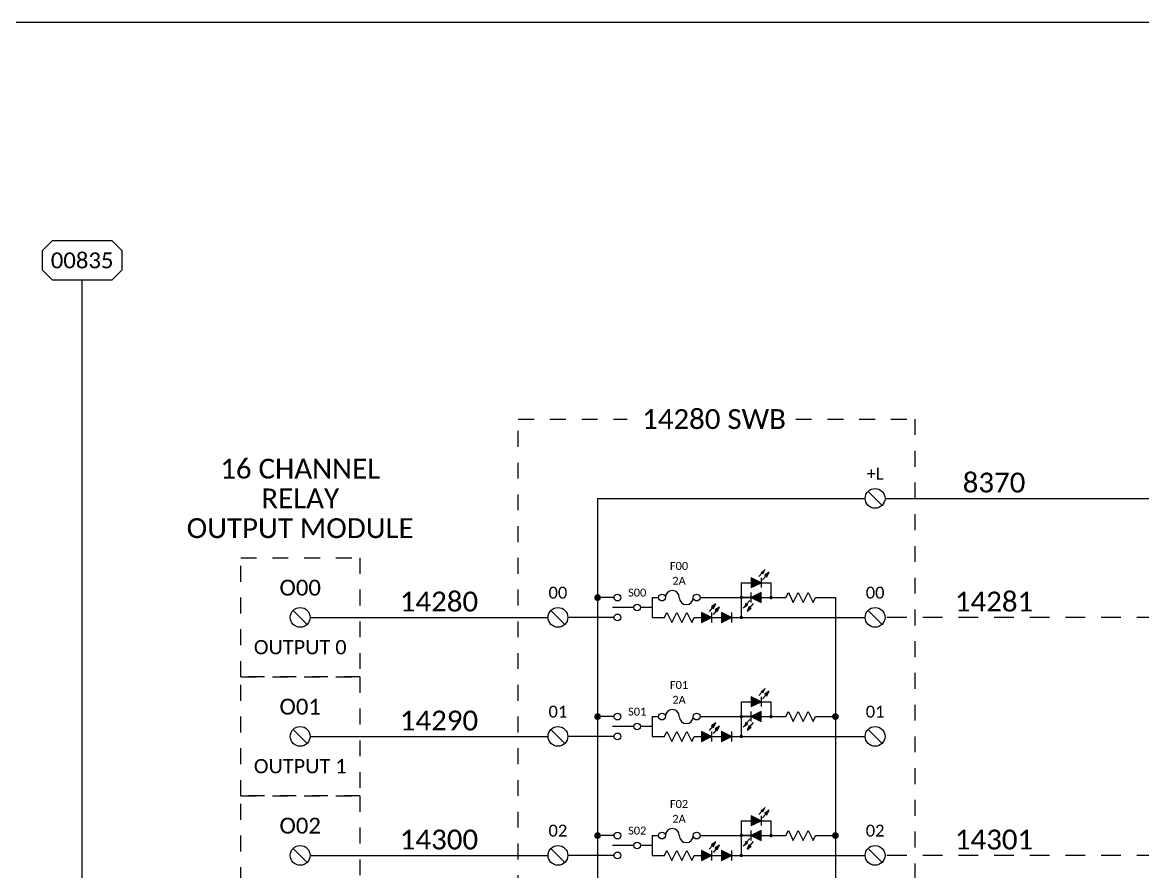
# Model space of a CAD drawing. Header units: inches. Extents: x 0 to 316, y -1 to 150.
# Drawn here: x 139.87 to 146.94, y 37.65 to 43 of the extents above; entities that cross this region are included whole.
import ezdxf
from ezdxf.enums import TextEntityAlignment as Align

# ---------------------------------------------------------------- set-up
doc = ezdxf.new("R2010")
doc.units = ezdxf.units.IN
doc.header["$MEASUREMENT"] = 0
doc.linetypes.add('HIDDEN2', pattern=[0.1875, 0.125, -0.0625])
doc.styles.add('Calibri', font='calibri.ttf')

# ---------------------------------------------------------------- blocks, each defined once
blk = doc.blocks.new('TERM')
at = {"color": 2}
blk.add_line((-0.0442, 0.0442), (0.0442, -0.0442), dxfattribs=at)
blk.add_circle((0, 0), 0.0625, dxfattribs=at)
blk = doc.blocks.new('CONN')
at = {"color": 2, "const_width": 0.0425}
blk.add_lwpolyline([(0.02125, 0, 1), (-0.02125, 0, 1)], format="xyb", close=True, dxfattribs=at)
blk = doc.blocks.new('REF')
at = {"color": 2}
for p, q in [((0, 0.0625), (0.0625, 0.125)), ((0.0625, 0.125), (0.4375, 0.125)), ((0.4375, 0.125), (0.5, 0.0625)), ((0, -0.0625), (0, 0.0625)), ((0.5, 0.0625), (0.5, -0.0625)), ((0.0625, -0.125), (0, -0.0625)), ((0.5, -0.0625), (0.4375, -0.125)), ((0.4375, -0.125), (0.0625, -0.125))]:
    blk.add_line(p, q, dxfattribs=at)
at = {"color": 3, "style": 'Calibri'}
blk.add_attdef('XXXXX', text='', height=0.1, dxfattribs=at).set_placement((0.25, -0.05), align=Align.CENTER)

msp = doc.modelspace()

# ---------------------------------------------------------------- hatches: boundary and pattern name
at = {"linetype": 'Continuous'}
h = msp.add_hatch(color=2, dxfattribs=at)
h.dxf.hatch_style = 1
h.paths.add_polyline_path([(144.53125, 39.46875), (144.46875, 39.5), (144.46875, 39.4375)])
h = msp.add_hatch(color=2, dxfattribs=at)
h.dxf.hatch_style = 1
h.paths.add_polyline_path([(144.55744, 39.55447), (144.53117, 39.53583), (144.54304, 39.52566)])
h = msp.add_hatch(color=2, dxfattribs=at)
h.dxf.hatch_style = 1
h.paths.add_polyline_path([(144.58117, 39.53413), (144.5549, 39.51549), (144.56676, 39.50532)])
h = msp.add_hatch(color=2, dxfattribs=at)
h.dxf.hatch_style = 1
h.paths.add_polyline_path([(144.46875, 39.375), (144.53125, 39.34375), (144.53125, 39.40625)])
h = msp.add_hatch(color=2, dxfattribs=at)
h.dxf.hatch_style = 1
h.paths.add_polyline_path([(144.21875, 39.25), (144.15625, 39.28125), (144.15625, 39.21875)])
h = msp.add_hatch(color=2, dxfattribs=at)
h.dxf.hatch_style = 1
h.paths.add_polyline_path([(144.24494, 39.33572), (144.21867, 39.31708), (144.23054, 39.30691)])
h = msp.add_hatch(color=2, dxfattribs=at)
h.dxf.hatch_style = 1
h.paths.add_polyline_path([(144.26867, 39.31538), (144.2424, 39.29674), (144.25426, 39.28657)])
h = msp.add_hatch(color=2, dxfattribs=at)
h.dxf.hatch_style = 1
h.paths.add_polyline_path([(144.34375, 39.25), (144.28125, 39.28125), (144.28125, 39.21875)])
h = msp.add_hatch(color=2, dxfattribs=at)
h.dxf.hatch_style = 1
h.paths.add_polyline_path([(144.41883, 39.30962), (144.4451, 39.32826), (144.43324, 39.33843)])
h = msp.add_hatch(color=2, dxfattribs=at)
h.dxf.hatch_style = 1
h.paths.add_polyline_path([(144.44256, 39.28928), (144.46883, 39.30792), (144.45696, 39.31809)])
h = msp.add_hatch(color=2, dxfattribs=at)
h.dxf.hatch_style = 1
h.paths.add_polyline_path([(144.55744, 38.80447), (144.53117, 38.78583), (144.54304, 38.77566)])
h = msp.add_hatch(color=2, dxfattribs=at)
h.dxf.hatch_style = 1
h.paths.add_polyline_path([(144.58117, 38.78413), (144.5549, 38.76549), (144.56676, 38.75532)])
h = msp.add_hatch(color=2, dxfattribs=at)
h.dxf.hatch_style = 1
h.paths.add_polyline_path([(144.53125, 38.71875), (144.46875, 38.75), (144.46875, 38.6875)])
h = msp.add_hatch(color=2, dxfattribs=at)
h.dxf.hatch_style = 1
h.paths.add_polyline_path([(144.46875, 38.625), (144.53125, 38.59375), (144.53125, 38.65625)])
h = msp.add_hatch(color=2, dxfattribs=at)
h.dxf.hatch_style = 1
h.paths.add_polyline_path([(144.24494, 38.58572), (144.21867, 38.56708), (144.23054, 38.55691)])
h = msp.add_hatch(color=2, dxfattribs=at)
h.dxf.hatch_style = 1
h.paths.add_polyline_path([(144.41883, 38.55962), (144.4451, 38.57826), (144.43324, 38.58843)])
h = msp.add_hatch(color=2, dxfattribs=at)
h.dxf.hatch_style = 1
h.paths.add_polyline_path([(144.44256, 38.53928), (144.46883, 38.55792), (144.45696, 38.56809)])
h = msp.add_hatch(color=2, dxfattribs=at)
h.dxf.hatch_style = 1
h.paths.add_polyline_path([(144.21875, 38.5), (144.15625, 38.53125), (144.15625, 38.46875)])
h = msp.add_hatch(color=2, dxfattribs=at)
h.dxf.hatch_style = 1
h.paths.add_polyline_path([(144.26867, 38.56538), (144.2424, 38.54674), (144.25426, 38.53657)])
h = msp.add_hatch(color=2, dxfattribs=at)
h.dxf.hatch_style = 1
h.paths.add_polyline_path([(144.34375, 38.5), (144.28125, 38.53125), (144.28125, 38.46875)])
h = msp.add_hatch(color=2, dxfattribs=at)
h.dxf.hatch_style = 1
h.paths.add_polyline_path([(144.55744, 38.05447), (144.53117, 38.03583), (144.54304, 38.02566)])
h = msp.add_hatch(color=2, dxfattribs=at)
h.dxf.hatch_style = 1
h.paths.add_polyline_path([(144.58117, 38.03413), (144.5549, 38.01549), (144.56676, 38.00532)])
h = msp.add_hatch(color=2, dxfattribs=at)
h.dxf.hatch_style = 1
h.paths.add_polyline_path([(144.53125, 37.96875), (144.46875, 38), (144.46875, 37.9375)])
h = msp.add_hatch(color=2, dxfattribs=at)
h.dxf.hatch_style = 1
h.paths.add_polyline_path([(144.46875, 37.875), (144.53125, 37.84375), (144.53125, 37.90625)])
h = msp.add_hatch(color=2, dxfattribs=at)
h.dxf.hatch_style = 1
h.paths.add_polyline_path([(144.24494, 37.83572), (144.21867, 37.81708), (144.23054, 37.80691)])
h = msp.add_hatch(color=2, dxfattribs=at)
h.dxf.hatch_style = 1
h.paths.add_polyline_path([(144.26867, 37.81538), (144.2424, 37.79674), (144.25426, 37.78657)])
h = msp.add_hatch(color=2, dxfattribs=at)
h.dxf.hatch_style = 1
h.paths.add_polyline_path([(144.41883, 37.80962), (144.4451, 37.82826), (144.43324, 37.83843)])
h = msp.add_hatch(color=2, dxfattribs=at)
h.dxf.hatch_style = 1
h.paths.add_polyline_path([(144.44256, 37.78928), (144.46883, 37.80792), (144.45696, 37.81809)])
h = msp.add_hatch(color=2, dxfattribs=at)
h.dxf.hatch_style = 1
h.paths.add_polyline_path([(144.21875, 37.75), (144.15625, 37.78125), (144.15625, 37.71875)])
h = msp.add_hatch(color=2, dxfattribs=at)
h.dxf.hatch_style = 1
h.paths.add_polyline_path([(144.34375, 37.75), (144.28125, 37.78125), (144.28125, 37.71875)])

# ---------------------------------------------------------------- linework, layer by layer
at = {"color": 1}
for p, q in [((140.25, 26.5), (140.25, 41.375)), ((145.3125, 40), (152.5, 40)), ((141.6875, 39.25), (143.1875, 39.25)), ((141.6875, 38.5), (143.1875, 38.5)), ((141.6875, 37.75), (143.1875, 37.75))]:
    msp.add_line(p, q, dxfattribs=at)
at = {"color": 2, "linetype": 'Continuous'}
for p, q in [((143.5, 40), (143.5, 27.375)), ((143.5, 40), (145.1875, 40)), ((144.46875, 39.5), (144.46875, 39.4375)), ((144.53125, 39.46875), (144.46875, 39.5)), ((144.53711, 39.53074), (144.51677, 39.50702)), ((144.53117, 39.53583), (144.54304, 39.52566)), ((144.53125, 39.5), (144.53125, 39.4375)), ((144.56083, 39.51041), (144.5405, 39.48668)), ((144.54304, 39.52566), (144.55744, 39.55447)), ((144.58117, 39.53413), (144.5549, 39.51549)), ((144.5549, 39.51549), (144.56676, 39.50532)), ((144.56676, 39.50532), (144.58117, 39.53413)), ((144.40625, 39.46875), (144.40625, 39.25)), ((144.40625, 39.46875), (144.46875, 39.46875)), ((144.46875, 39.4375), (144.53125, 39.46875)), ((144.53125, 39.46875), (144.59375, 39.46875)), ((144.59375, 39.375), (144.59375, 39.46875)), ((143.60379, 39.375), (143.5, 39.375)), ((143.84375, 39.375), (143.84375, 39.25)), ((143.84375, 39.375), (143.88504, 39.375)), ((144.14597, 39.375), (144.6875, 39.375)), ((144.46875, 39.375), (144.40625, 39.375)), ((144.43917, 39.33334), (144.4595, 39.35707)), ((144.53125, 39.40625), (144.46875, 39.375)), ((144.46875, 39.34375), (144.46875, 39.40625)), ((144.46875, 39.375), (144.53125, 39.34375)), ((144.53125, 39.34375), (144.53125, 39.40625)), ((144.6875, 39.375), (144.70312, 39.40625)), ((144.70312, 39.40625), (144.73438, 39.34375)), ((144.73438, 39.34375), (144.76562, 39.40625)), ((144.76562, 39.40625), (144.79688, 39.34375)), ((144.79688, 39.34375), (144.82812, 39.40625)), ((144.82812, 39.40625), (144.85938, 39.34375)), ((144.85938, 39.34375), (144.875, 39.375)), ((144.875, 39.375), (145, 39.375)), ((145, 39.375), (145, 26.5)), ((143.72879, 39.3125), (143.59375, 39.3125)), ((143.84375, 39.3125), (143.77121, 39.3125)), ((143.92188, 39.25), (143.9375, 39.28125)), ((143.9375, 39.28125), (143.96875, 39.21875)), ((143.96875, 39.21875), (144, 39.28125)), ((144, 39.28125), (144.03125, 39.21875)), ((144.03125, 39.21875), (144.0625, 39.28125)), ((144.0625, 39.28125), (144.09375, 39.21875)), ((144.15625, 39.28125), (144.15625, 39.21875)), ((144.21875, 39.25), (144.15625, 39.28125)), ((144.22461, 39.31199), (144.20427, 39.28827)), ((144.24494, 39.33572), (144.21867, 39.31708)), ((144.21867, 39.31708), (144.23054, 39.30691)), ((144.21875, 39.28125), (144.21875, 39.21875)), ((144.24833, 39.29166), (144.228, 39.26793)), ((144.23054, 39.30691), (144.24494, 39.33572)), ((144.26867, 39.31538), (144.2424, 39.29674)), ((144.2424, 39.29674), (144.25426, 39.28657)), ((144.25426, 39.28657), (144.26867, 39.31538)), ((144.28125, 39.28125), (144.28125, 39.21875)), ((144.34375, 39.25), (144.28125, 39.28125)), ((144.34375, 39.28125), (144.34375, 39.21875)), ((144.41883, 39.30962), (144.4451, 39.32826)), ((144.4451, 39.32826), (144.43324, 39.33843)), ((144.45696, 39.31809), (144.44256, 39.28928)), ((144.44256, 39.28928), (144.46883, 39.30792)), ((144.46289, 39.31301), (144.48323, 39.33673)), ((143.60379, 39.25), (143.3125, 39.25)), ((143.84375, 39.25), (143.92188, 39.25)), ((144.09375, 39.21875), (144.10938, 39.25)), ((144.10938, 39.25), (144.15625, 39.25)), ((144.15625, 39.21875), (144.21875, 39.25)), ((144.21875, 39.25), (144.28125, 39.25)), ((144.28125, 39.21875), (144.34375, 39.25)), ((144.34375, 39.25), (145.1875, 39.25)), ((144.53711, 38.78074), (144.51677, 38.75702)), ((144.53117, 38.78583), (144.54304, 38.77566)), ((144.54304, 38.77566), (144.55744, 38.80447)), ((144.58117, 38.78413), (144.5549, 38.76549)), ((144.56676, 38.75532), (144.58117, 38.78413)), ((144.40625, 38.71875), (144.40625, 38.5)), ((144.40625, 38.71875), (144.46875, 38.71875)), ((144.46875, 38.75), (144.46875, 38.6875)), ((144.53125, 38.71875), (144.46875, 38.75)), ((144.46875, 38.6875), (144.53125, 38.71875)), ((144.53125, 38.75), (144.53125, 38.6875)), ((144.53125, 38.71875), (144.59375, 38.71875)), ((144.56083, 38.76041), (144.5405, 38.73668)), ((144.5549, 38.76549), (144.56676, 38.75532)), ((144.59375, 38.625), (144.59375, 38.71875)), ((144.53125, 38.65625), (144.46875, 38.625)), ((144.46875, 38.59375), (144.46875, 38.65625)), ((144.53125, 38.59375), (144.53125, 38.65625)), ((144.6875, 38.625), (144.70312, 38.65625)), ((144.70312, 38.65625), (144.73438, 38.59375)), ((144.73438, 38.59375), (144.76562, 38.65625)), ((144.76562, 38.65625), (144.79688, 38.59375)), ((144.79688, 38.59375), (144.82812, 38.65625)), ((144.82812, 38.65625), (144.85938, 38.59375)), ((143.60379, 38.625), (143.5, 38.625)), ((143.84375, 38.625), (143.84375, 38.5)), ((143.84375, 38.625), (143.88504, 38.625)), ((144.14597, 38.625), (144.6875, 38.625)), ((144.24494, 38.58572), (144.21867, 38.56708)), ((144.21867, 38.56708), (144.23054, 38.55691)), ((144.23054, 38.55691), (144.24494, 38.58572)), ((144.46875, 38.625), (144.40625, 38.625)), ((144.41883, 38.55962), (144.4451, 38.57826)), ((144.4451, 38.57826), (144.43324, 38.58843)), ((144.43917, 38.58334), (144.4595, 38.60707)), ((144.45696, 38.56809), (144.44256, 38.53928)), ((144.46289, 38.56301), (144.48323, 38.58673)), ((144.46875, 38.625), (144.53125, 38.59375)), ((144.85938, 38.59375), (144.875, 38.625)), ((144.875, 38.625), (145, 38.625)), ((143.60379, 38.5), (143.3125, 38.5)), ((143.72879, 38.5625), (143.59375, 38.5625)), ((143.84375, 38.5625), (143.77121, 38.5625)), ((143.84375, 38.5), (143.92188, 38.5)), ((143.92188, 38.5), (143.9375, 38.53125)), ((143.9375, 38.53125), (143.96875, 38.46875)), ((143.96875, 38.46875), (144, 38.53125)), ((144, 38.53125), (144.03125, 38.46875)), ((144.03125, 38.46875), (144.0625, 38.53125)), ((144.0625, 38.53125), (144.09375, 38.46875)), ((144.09375, 38.46875), (144.10938, 38.5)), ((144.10938, 38.5), (144.15625, 38.5)), ((144.15625, 38.53125), (144.15625, 38.46875)), ((144.21875, 38.5), (144.15625, 38.53125)), ((144.15625, 38.46875), (144.21875, 38.5)), ((144.22461, 38.56199), (144.20427, 38.53827)), ((144.21875, 38.53125), (144.21875, 38.46875)), ((144.21875, 38.5), (144.28125, 38.5)), ((144.24833, 38.54166), (144.228, 38.51793)), ((144.26867, 38.56538), (144.2424, 38.54674)), ((144.2424, 38.54674), (144.25426, 38.53657)), ((144.25426, 38.53657), (144.26867, 38.56538)), ((144.28125, 38.53125), (144.28125, 38.46875)), ((144.34375, 38.5), (144.28125, 38.53125)), ((144.28125, 38.46875), (144.34375, 38.5)), ((144.34375, 38.53125), (144.34375, 38.46875)), ((144.34375, 38.5), (145.1875, 38.5)), ((144.44256, 38.53928), (144.46883, 38.55792)), ((144.53711, 38.03074), (144.51677, 38.00702)), ((144.53117, 38.03583), (144.54304, 38.02566)), ((144.56083, 38.01041), (144.5405, 37.98668)), ((144.54304, 38.02566), (144.55744, 38.05447)), ((144.58117, 38.03413), (144.5549, 38.01549)), ((144.5549, 38.01549), (144.56676, 38.00532)), ((144.56676, 38.00532), (144.58117, 38.03413)), ((144.40625, 37.96875), (144.40625, 37.75)), ((144.40625, 37.96875), (144.46875, 37.96875)), ((144.46875, 38), (144.46875, 37.9375)), ((144.53125, 37.96875), (144.46875, 38)), ((144.46875, 37.9375), (144.53125, 37.96875)), ((144.53125, 38), (144.53125, 37.9375)), ((144.53125, 37.96875), (144.59375, 37.96875)), ((144.59375, 37.875), (144.59375, 37.96875)), ((143.60379, 37.875), (143.5, 37.875)), ((143.84375, 37.875), (143.84375, 37.75)), ((143.84375, 37.875), (143.88504, 37.875)), ((144.14597, 37.875), (144.6875, 37.875)), ((144.46875, 37.875), (144.40625, 37.875)), ((144.53125, 37.90625), (144.46875, 37.875)), ((144.46875, 37.84375), (144.46875, 37.90625)), ((144.46875, 37.875), (144.53125, 37.84375)), ((144.53125, 37.84375), (144.53125, 37.90625)), ((144.6875, 37.875), (144.70312, 37.90625)), ((144.70312, 37.90625), (144.73438, 37.84375)), ((144.73438, 37.84375), (144.76562, 37.90625)), ((144.76562, 37.90625), (144.79688, 37.84375)), ((144.79688, 37.84375), (144.82812, 37.90625)), ((144.82812, 37.90625), (144.85938, 37.84375)), ((144.85938, 37.84375), (144.875, 37.875)), ((144.875, 37.875), (145, 37.875)), ((143.72879, 37.8125), (143.59375, 37.8125)), ((143.84375, 37.8125), (143.77121, 37.8125)), ((144.22461, 37.81199), (144.20427, 37.78827)), ((144.24494, 37.83572), (144.21867, 37.81708)), ((144.21867, 37.81708), (144.23054, 37.80691)), ((144.24833, 37.79166), (144.228, 37.76793)), ((144.23054, 37.80691), (144.24494, 37.83572)), ((144.26867, 37.81538), (144.2424, 37.79674)), ((144.2424, 37.79674), (144.25426, 37.78657)), ((144.25426, 37.78657), (144.26867, 37.81538)), ((144.41883, 37.80962), (144.4451, 37.82826)), ((144.4451, 37.82826), (144.43324, 37.83843)), ((144.43917, 37.83334), (144.4595, 37.85707)), ((144.45696, 37.81809), (144.44256, 37.78928)), ((144.44256, 37.78928), (144.46883, 37.80792)), ((144.46289, 37.81301), (144.48323, 37.83673)), ((143.60379, 37.75), (143.3125, 37.75)), ((143.84375, 37.75), (143.92188, 37.75)), ((143.92188, 37.75), (143.9375, 37.78125)), ((143.9375, 37.78125), (143.96875, 37.71875)), ((143.96875, 37.71875), (144, 37.78125)), ((144, 37.78125), (144.03125, 37.71875)), ((144.03125, 37.71875), (144.0625, 37.78125)), ((144.0625, 37.78125), (144.09375, 37.71875)), ((144.09375, 37.71875), (144.10938, 37.75)), ((144.10938, 37.75), (144.15625, 37.75)), ((144.15625, 37.78125), (144.15625, 37.71875)), ((144.21875, 37.75), (144.15625, 37.78125)), ((144.15625, 37.71875), (144.21875, 37.75)), ((144.21875, 37.78125), (144.21875, 37.71875)), ((144.21875, 37.75), (144.28125, 37.75)), ((144.28125, 37.78125), (144.28125, 37.71875)), ((144.34375, 37.75), (144.28125, 37.78125)), ((144.28125, 37.71875), (144.34375, 37.75)), ((144.34375, 37.78125), (144.34375, 37.71875)), ((144.34375, 37.75), (145.1875, 37.75))]:
    msp.add_line(p, q, dxfattribs=at)
at = {"color": 1, "linetype": 'HIDDEN2'}
for p, q in [((149.5, 39.25), (145.3125, 39.25)), ((149.5, 37.75), (145.3125, 37.75))]:
    msp.add_line(p, q, dxfattribs=at)
at = {"ltscale": 0.25}
msp.add_lwpolyline([(124, 22), (154, 22), (154, 43), (124, 43)], close=True, dxfattribs=at)
at = {"color": 2, "linetype": 'HIDDEN2', "ltscale": 0.5}
msp.add_lwpolyline([(144.75, 40.5), (145.5, 40.5), (145.5, 26.125), (143, 26.125), (143, 40.5), (143.6875, 40.5)], dxfattribs=at)
for points in [[(141.25, 39.625), (142, 39.625), (142, 38.875), (141.25, 38.875)], [(141.25, 38.875), (142, 38.875), (142, 38.125), (141.25, 38.125)], [(141.25, 38.125), (142, 38.125), (142, 37.375), (141.25, 37.375)]]:
    msp.add_lwpolyline(points, close=True, dxfattribs=at)
at = {"color": 2, "linetype": 'Continuous'}
for centre in [(143.625, 39.375), (143.90625, 39.375), (144.12476, 39.375), (143.75, 39.3125), (143.625, 39.25), (143.625, 38.625), (143.90625, 38.625), (144.12476, 38.625), (143.75, 38.5625), (143.625, 38.5), (143.625, 37.875), (143.90625, 37.875), (144.12476, 37.875), (143.75, 37.8125), (143.625, 37.75)]:
    msp.add_circle(centre, 0.02121, dxfattribs=at)
for centre, start, end in [((143.97148, 39.375), 0, 180), ((144.05952, 39.375), 180, 0), ((143.97148, 38.625), 0, 180), ((144.05952, 38.625), 180, 0), ((143.97148, 37.875), 0, 180), ((144.05952, 37.875), 180, 0)]:
    msp.add_arc(centre, 0.04402, start, end, dxfattribs=at)

# ---------------------------------------------------------------- block references
msp.add_blockref('REF', (140, 41.5)).add_auto_attribs({'XXXXX': '00835'})
at = {"color": 2}
for p in [(145.25, 40), (143.25, 39.25), (145.25, 39.25), (143.25, 38.5), (145.25, 38.5), (143.25, 37.75), (145.25, 37.75)]:
    msp.add_blockref('TERM', p, dxfattribs=at)
for p, xscale, yscale, zscale in [((143.5, 39.375), 0.5, 0.5, 0.5), ((144.40625, 39.375), 0.25, 0.25, 0.25), ((144.59375, 39.375), 0.25, 0.25, 0.25), ((144.40625, 39.25), 0.25, 0.25, 0.25), ((143.5, 38.625), 0.5, 0.5, 0.5), ((145, 38.625), 0.5, 0.5, 0.5), ((144.40625, 38.625), 0.25, 0.25, 0.25), ((144.59375, 38.625), 0.25, 0.25, 0.25), ((144.40625, 38.5), 0.25, 0.25, 0.25), ((143.5, 37.875), 0.5, 0.5, 0.5), ((144.40625, 37.875), 0.25, 0.25, 0.25), ((144.59375, 37.875), 0.25, 0.25, 0.25), ((145, 37.875), 0.5, 0.5, 0.5), ((144.40625, 37.75), 0.25, 0.25, 0.25)]:
    msp.add_blockref('CONN', p, dxfattribs=dict(at, xscale=xscale, yscale=yscale, zscale=zscale))
for p in [(141.625, 39.25), (141.625, 38.5), (141.625, 37.75)]:
    msp.add_blockref('TERM', p)

# ---------------------------------------------------------------- texts
at = {"color": 3, "style": 'Calibri'}
for s, height, p in [('14280 SWB', 0.125, (144.23438, 40.5)), ('16 CHANNEL', 0.125, (141.625, 40.1875)), ('RELAY', 0.125, (141.625, 40)), ('OUTPUT MODULE', 0.125, (141.625, 39.8125)), ('O00', 0.1, (141.625, 39.4375)), ('OUTPUT 0', 0.09, (141.625, 39.0625)), ('O01', 0.1, (141.625, 38.6875)), ('OUTPUT 1', 0.09, (141.625, 38.3125)), ('O02', 0.1, (141.625, 37.9375))]:
    msp.add_text(s, height=height, dxfattribs=at).set_placement(p, align=Align.MIDDLE_CENTER)
at = {"color": 2, "linetype": 'Continuous', "style": 'Calibri'}
for s, height, p in [('+L', 0.075, (145.25, 40.15625)), ('F00', 0.05, (144.01385, 39.57446)), ('2A', 0.05, (144.01385, 39.48071)), ('00', 0.075, (143.25, 39.40625)), ('S00', 0.05, (143.75, 39.40625)), ('00', 0.075, (145.25, 39.40625)), ('F01', 0.05, (144.01385, 38.82446)), ('2A', 0.05, (144.01385, 38.73071)), ('01', 0.075, (143.25, 38.65625)), ('S01', 0.05, (143.75, 38.65625)), ('01', 0.075, (145.25, 38.65625)), ('F02', 0.05, (144.01385, 38.07446)), ('2A', 0.05, (144.01385, 37.98071)), ('02', 0.075, (143.25, 37.90625)), ('S02', 0.05, (143.75, 37.90625)), ('02', 0.075, (145.25, 37.90625))]:
    msp.add_text(s, height=height, dxfattribs=at).set_placement(p, align=Align.MIDDLE_CENTER)
at = {"color": 1, "style": 'Calibri'}
for s, p in [('8370', (146, 40)), ('14280', (142.5, 39.25)), ('14281', (146, 39.25)), ('14290', (142.5, 38.5)), ('14300', (142.5, 37.75)), ('14301', (146, 37.75))]:
    msp.add_text(s, height=0.125, dxfattribs=at).set_placement(p, align=Align.BOTTOM_CENTER)

doc.saveas('drawing.dxf')
